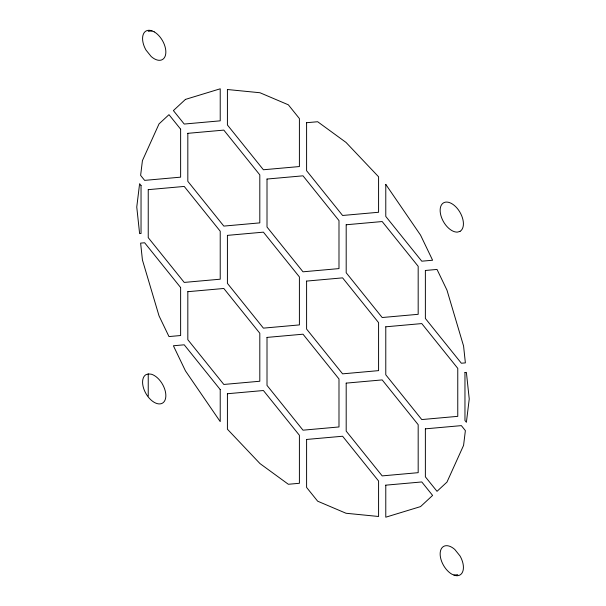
<?xml version="1.0" encoding="UTF-8"?>
<svg xmlns="http://www.w3.org/2000/svg" width="606" height="606" viewBox="0 0 606 606"><rect width="100%" height="100%" fill="white"/><g stroke="black" fill="none" stroke-linecap="round" stroke-linejoin="round"><path stroke-width="0.91" d="M148.235 396.006L148.235 373.955L151.205 374.182A16.46 9.499 60 0 1 165.809 396.763A16.46 9.499 60 0 1 149.296 398.24A16.46 9.499 60 0 1 145.985 374.652L148.235 373.955M148.235 31.285L152.061 30.944M453.939 575.056L457.765 574.715M141.039 185.497L141.039 233.484L139.607 233.613L136.759 207.025L139.607 183.716L141.039 185.497M148.235 189.655L148.235 237.643L184.224 282.419L220.22 279.199L220.22 231.212L184.224 186.436L148.235 189.655M180.626 287.539L180.626 335.527L168.976 336.565L159.03 315.862L142.425 259.974L140.622 243.12L144.637 242.764L180.626 287.539M180.626 129.169L180.626 177.157L144.637 180.376L140.622 175.384L142.425 160.613L159.03 123.904L168.976 114.678L180.626 129.169M187.822 291.691L187.822 339.686L223.819 384.454L259.807 381.242L259.807 333.255L223.819 288.479L187.822 291.691M187.822 133.328L187.822 181.315L223.819 226.091L259.807 222.879L259.807 174.884L223.819 130.108L187.822 133.328M220.22 389.575L220.22 421.609L185.451 370.872L173.399 345.768L184.224 344.806L220.22 389.575M227.417 393.733L227.417 429.207L259.974 463.575L288.342 484.27L299.402 483.285L299.402 435.29L263.405 390.522L227.417 393.733M227.417 235.37L227.417 283.358L263.405 328.134L299.402 324.914L299.402 276.927L263.405 232.151L227.417 235.37M227.417 89.514L227.417 124.987L263.405 169.763L299.402 166.552L299.402 118.564L288.342 104.808L259.974 92.741L227.417 89.514M267.011 337.406L267.011 385.401L303 430.177L338.989 426.957L338.989 378.97L303 334.194L267.011 337.406M267.011 179.043L267.011 227.03L303 271.806L338.989 268.594L338.989 220.599L303 175.823L267.011 179.043M306.598 439.448L306.598 487.436L317.658 501.192L346.026 513.259L378.583 516.486L378.583 481.012L342.595 436.237L306.598 439.448M306.598 281.086L306.598 329.073L342.595 373.849L378.583 370.63L378.583 322.642L342.595 277.866L306.598 281.086M306.598 122.715L306.598 170.71L342.595 215.478L378.583 212.267L378.583 176.793L346.026 142.425L317.658 121.73L306.598 122.715M346.193 383.121L346.193 431.116L382.181 475.892L418.178 472.672L418.178 424.685L382.181 379.909L346.193 383.121M346.193 224.758L346.193 272.745L382.181 317.521L418.178 314.309L418.178 266.314L382.181 221.546L346.193 224.758M385.78 485.164L385.78 517.198L420.549 506.601L432.601 495.42L421.776 481.952L385.78 485.164M385.78 326.801L385.78 374.788L421.776 419.564L457.765 416.345L457.765 368.357L421.776 323.581L385.78 326.801M385.78 184.391L385.78 216.425L421.776 261.194L432.601 260.232L420.549 235.128L385.78 184.391M425.374 428.843L425.374 476.831L437.024 491.322L446.97 482.096L463.575 445.387L465.378 430.616L461.363 425.624L425.374 428.843M425.374 270.473L425.374 318.461L461.363 363.236L465.378 362.88L463.575 346.026L446.97 290.138L437.024 269.435L425.374 270.473M464.961 372.516L464.961 420.503L466.393 422.284L469.241 398.975L466.393 372.387L464.961 372.516M185.451 99.399L173.399 110.58L184.224 124.048L220.22 120.836L220.22 88.802L185.451 99.399M460.015 231.348L457.606 232.09A16.46 9.499 60 0 1 440.191 211.577A16.46 9.499 60 0 1 455.765 206.767A16.46 9.499 60 0 1 460.015 231.348M154.212 31.86L151.205 30.58A16.46 9.499 60 0 0 145.985 50.048L151.205 56.54A16.46 9.499 60 0 0 165.749 53.714A16.46 9.499 60 0 0 154.212 31.86M454.795 575.42L451.788 574.14A16.46 9.499 60 0 1 440.251 552.286A16.46 9.499 60 0 1 454.795 549.46L460.015 555.952A16.46 9.499 60 0 1 454.795 575.42"/></g></svg>
